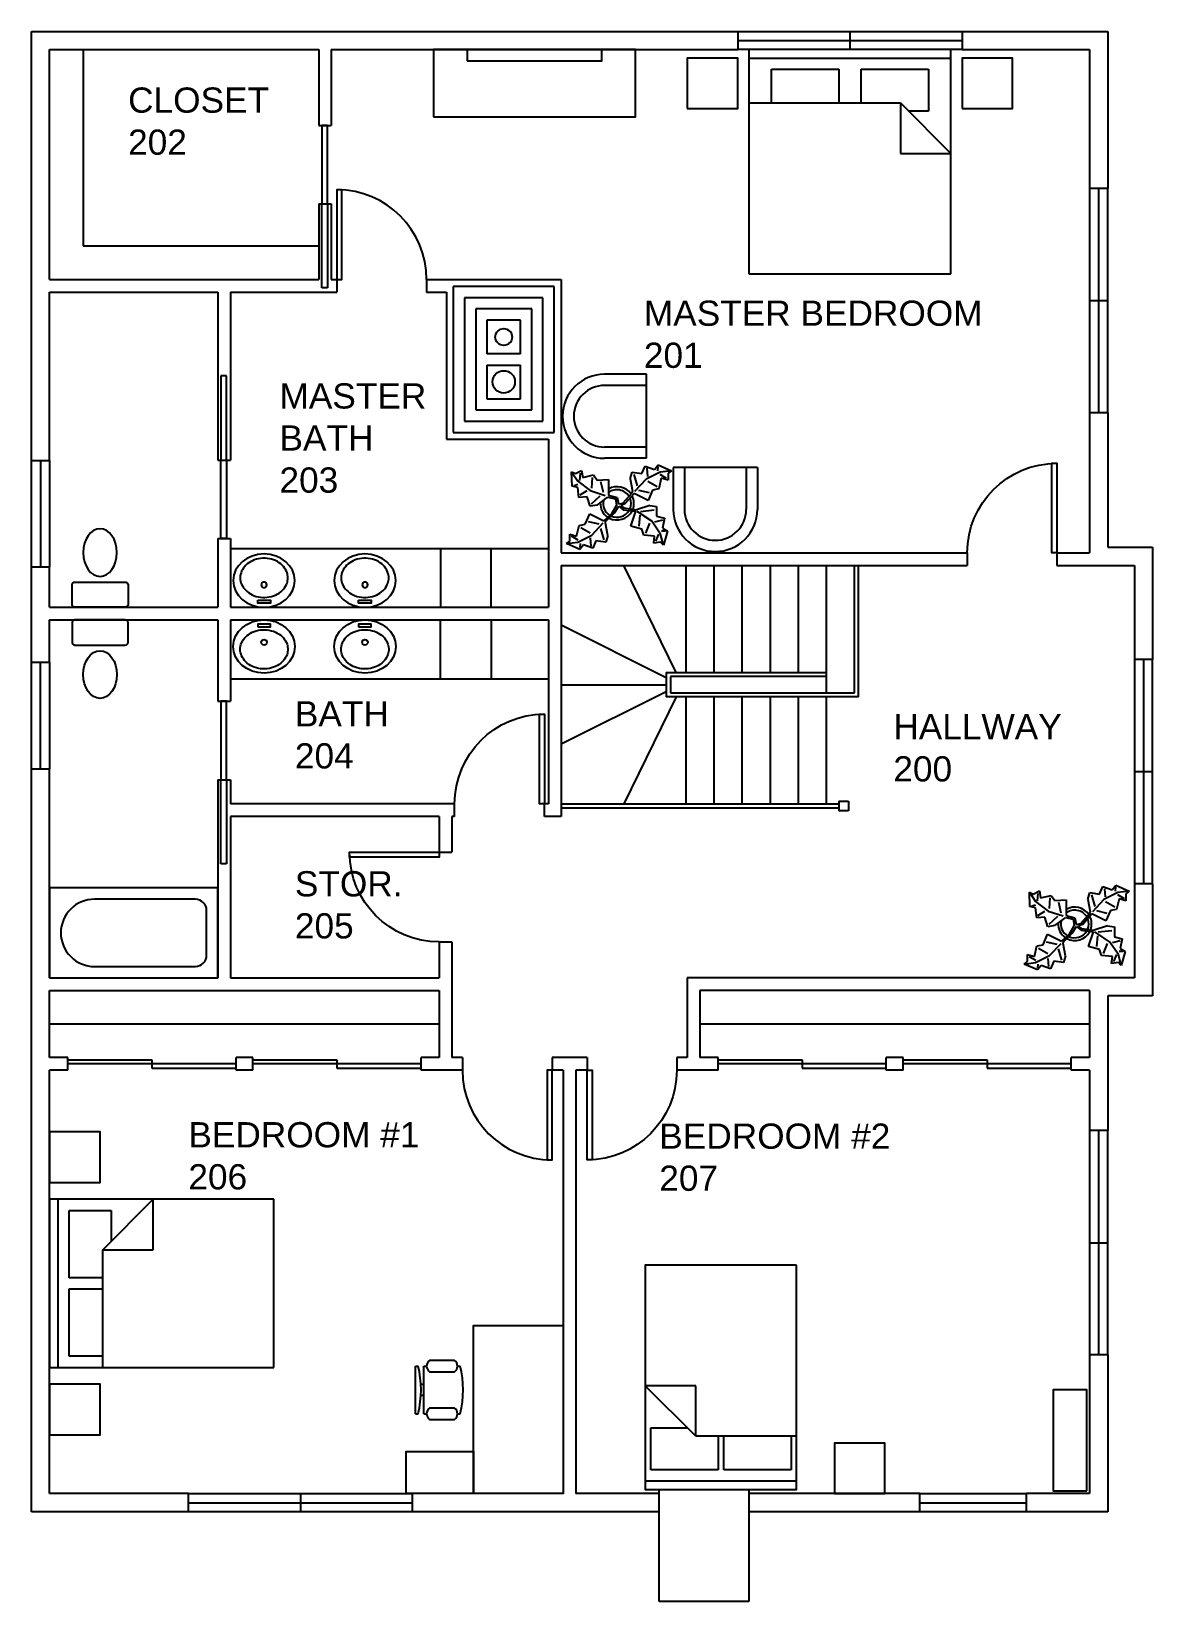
# Model space of a CAD drawing. Header units: inches. Extents: x 0 to 400, y -560 to 0.
import ezdxf

# ---------------------------------------------------------------- set-up
doc = ezdxf.new("R2010")
doc.units = ezdxf.units.IN
doc.header["$MEASUREMENT"] = 0
for name, color, linetype in [('a-flor-case-l', 2, 'Continuous'), ('a-flor-pfix', 3, 'Continuous'), ('flr-2', 150, 'Continuous'), ('flr-2-a-anno-text', 4, 'Continuous'), ('flr-2-a-door', 2, 'Continuous'), ('flr-2-a-glaz', 2, 'Continuous'), ('flr-2-a-glaz-sill', 1, 'Continuous'), ('flr-2-furn', 230, 'Continuous')]:
    doc.layers.add(name, color=color, linetype=linetype)
doc.styles.add('Roman', font='arial.ttf')

# ---------------------------------------------------------------- blocks, each defined once
blk = doc.blocks.new('door-36')
blk.add_lwpolyline([(0, 0), (2, 0), (2, 36), (0, 36)], close=True)
blk.add_arc((0, 0), 36, 0, 90)
blk = doc.blocks.new('pocket-28')
for p, q in [((-28, 1.375), (-28, 3.375)), ((-28, 3.375), (0, 3.375)), ((0, 1.375), (-28, 1.375)), ((30, 3.375), (0, 3.375)), ((0, 3.375), (0, 1.375)), ((0, 1.375), (30, 1.375)), ((0, 1.375), (0, 0)), ((30, 1.375), (30, 3.375))]:
    blk.add_line(p, q)
blk = doc.blocks.new('tub')
for p, q in [((52, 28), (16, 28)), ((56, 8), (56, 24)), ((16, 4), (52, 4))]:
    blk.add_line(p, q)
blk.add_lwpolyline([(0, 0), (60, 0), (60, 32), (0, 32)], close=True)
for centre, radius, start, end in [((16, 16), 12, 90, 270), ((52, 24), 4, 0, 90), ((52, 8), 4, 270, 0)]:
    blk.add_arc(centre, radius, start, end)
blk = doc.blocks.new('water-closet')
blk.add_lwpolyline([(-9, -9), (9, -9, 0.414214), (10, -8), (10, -1, 0.414214), (9, 0), (-9, 0, 0.414214), (-10, -1), (-10, -8, 0.414214)], format="xyb", close=True)
blk.add_ellipse((0, -19.5), major_axis=(0, 8.5), ratio=0.705882)
blk = doc.blocks.new('lav-2')
blk.add_lwpolyline([(-2.25, -2.5), (2.25, -2.5), (2.25, -1.5), (-2.25, -1.5)], close=True)
blk.add_circle((0, -8), 1)
blk.add_ellipse((0, -9.5), major_axis=(11, 0), ratio=0.863636)
blk.add_open_spline([(8.5, -10.5), (8.5, -9.88), (8.4, -9.25), (7.93, -7.88), (7.51, -7.13), (6.34, -5.78), (5.6, -5.18), (3.88, -4.22), (2.91, -3.87), (0.86, -3.48), (-0.22, -3.45), (-2.3, -3.71), (-3.31, -4), (-5.11, -4.85), (-5.91, -5.41), (-7.2, -6.7), (-7.69, -7.43), (-8.34, -8.94), (-8.5, -9.73), (-8.5, -11.3), (-8.33, -12.09), (-7.67, -13.6), (-7.18, -14.33), (-5.88, -15.61), (-5.08, -16.17), (-3.27, -17.02), (-2.26, -17.3), (-0.17, -17.55), (0.9, -17.51), (2.95, -17.12), (3.92, -16.76), (5.63, -15.8), (6.37, -15.19), (7.53, -13.84), (7.95, -13.09), (8.4, -11.73), (8.5, -11.11), (8.5, -10.5)], degree=3, knots=[0, 0, 0, 0, 0.283107, 0.283107, 0.640727, 0.640727, 0.998347, 0.998347, 1.355967, 1.355967, 1.713588, 1.713588, 2.071208, 2.071208, 2.428828, 2.428828, 2.786448, 2.786448, 3.144068, 3.144068, 3.501688, 3.501688, 3.859308, 3.859308, 4.216928, 4.216928, 4.574549, 4.574549, 4.932169, 4.932169, 5.289789, 5.289789, 5.647409, 5.647409, 6.005029, 6.005029, 6.283185, 6.283185, 6.283185, 6.283185])
blk = doc.blocks.new('bed-king')
for p, q in [((72, 80), (0, 80)), ((0, 80), (0, 0)), ((72, 0), (72, 80)), ((0, 77), (72, 77)), ((8, 61), (8, 73)), ((8, 73), (32, 73)), ((32, 73), (32, 61)), ((40, 61), (40, 73)), ((40, 73), (64, 73)), ((64, 73), (64, 58)), ((0, 61), (54, 61)), ((54, 61), (72, 43)), ((54, 61), (54, 43)), ((64, 58), (57, 58)), ((54, 43), (72, 43)), ((0, 0), (72, 0))]:
    blk.add_line(p, q)
blk = doc.blocks.new('night table')
blk.add_lwpolyline([(0, 0), (18, 0), (18, 18), (0, 18)], close=True)
blk = doc.blocks.new('chair-2')
for p, q in [((-15, 0), (-15, 15)), ((-11, 0), (-11, 15)), ((11, 0), (11, 15)), ((15, 0), (15, 15)), ((-15, 0), (15, 0))]:
    blk.add_line(p, q)
for radius in [15, 11]:
    blk.add_arc((0, 15), radius, 0, 180)
blk = doc.blocks.new('dresser-1')
for points in [[(0, 0), (72, 0), (72, 24), (0, 24)], [(12, 20), (60, 20), (60, 24), (12, 24)]]:
    blk.add_lwpolyline(points, close=True)
blk = doc.blocks.new('Plant - Rubber or Philodendron')
at = {"linetype": 'Continuous'}
for p, q in [((-16.2005, 11.4774), (-13.9899, 8.1064)), ((-16.2005, 11.4774), (-14.8639, 10.7964)), ((-16.0159, 6.3329), (-16.2005, 11.4774)), ((-14.8639, 10.7964), (-12.6195, 11.8975)), ((-12.6195, 11.8975), (-12.1909, 9.4345)), ((4.6914, 8.8812), (5.3859, 11.2828)), ((5.3859, 11.2828), (8.8871, 10.7908)), ((8.8871, 10.7908), (9.9809, 13.4933)), ((9.9809, 13.4933), (13.3837, 12.301)), ((15.3859, 11.3055), (10.3916, 8.7942)), ((10.5828, 12.6946), (10.8893, 9.7953)), ((13.3837, 12.301), (14.68, 13.9039)), ((14.5816, 13.2037), (14.3848, 11.8033)), ((14.68, 13.9039), (19.3848, 11.8146)), ((19.3848, 11.8146), (15.3859, 11.3055)), ((19.3848, 11.8146), (18.1868, 10.9119)), ((-14.0069, 5.8704), (-16.0159, 6.3329)), ((-15.3434, 6.5514), (-13.9984, 6.9884)), ((-13.5868, 2.2894), (-14.0069, 5.8704)), ((-13.9899, 8.1064), (-9.5434, 4.7185)), ((-13.3174, 8.325), (-13.0735, 11.0065)), ((-12.1909, 9.4345), (-8.3829, 10.3)), ((-8.8369, 9.409), (-9.0894, 5.6095)), ((-8.3829, 10.3), (-7.0549, 8.501)), ((-7.0549, 8.501), (-3.0284, 8.6941)), ((-4.8529, 4.012), (-5.7184, 7.82)), ((-3.0284, 8.6941), (-3.0709, 3.1041)), ((4.6914, 8.8812), (5.5014, 4.4831)), ((5.9878, 10.4842), (7.1971, 6.3869)), ((10.3916, 8.7942), (6.2847, 4.4028)), ((14.2977, 6.1031), (10.9934, 7.9956)), ((15.7909, 9.1065), (14.8995, 5.3044)), ((15.2875, 10.6053), (17.5907, 9.2105)), ((18.1925, 8.4119), (15.7909, 9.1065)), ((18.1868, 10.9119), (18.1925, 8.4119)), ((-10.6784, 2.491), (-13.5868, 2.2894)), ((-13.1329, 3.1804), (-10.6614, 4.727)), ((-9.5858, -0.8715), (-10.6784, 2.491)), ((-9.5434, 4.7185), (-4.1917, 2.9888)), ((-9.1318, 0.0195), (-5.9793, 2.9025)), ((-7.1228, -0.443), (-3.5248, 2.2131)), ((-3.5248, 2.2131), (-3.3011, 2.4355)), ((-3.3011, 2.4355), (-0.5306, 1.7947)), ((-3.0709, 3.1041), (0.0797, 2.3163)), ((-0.5306, 1.7947), (-0.2255, -0.5527)), ((-0.5306, 1.7947), (-0.5306, 1.7947)), ((0.0797, 2.3163), (0.4866, -0.031)), ((0.4866, -0.031), (2.1141, 0.2298)), ((2.1141, 0.2298), (5.4346, 3.9146)), ((6.1032, 3.6844), (2.8262, -0.031)), ((5.4346, 3.9146), (5.5014, 4.4831)), ((11.1089, 1.1958), (6.1032, 3.6844)), ((7.7005, 4.8881), (11.5025, 3.9967)), ((12.7005, 4.8994), (11.1089, 1.1958)), ((14.8995, 5.3044), (12.7005, 4.8994)), ((-11.3237, -7.2629), (-9.7321, -3.5593)), ((-9.7321, -3.5593), (-4.7264, -6.0479)), ((-7.1228, -0.443), (-9.5858, -0.8715)), ((-2.019, -3.6148), (-4.7264, -6.0479)), ((-4.0579, -6.2781), (-0.9375, -3.1608)), ((-2.019, -3.6148), (-0.2255, -0.5527)), ((-0.9375, -3.1608), (0.5883, -0.8135)), ((0.5883, -0.8135), (2.2447, -2.0916)), ((2.8262, -0.031), (1.3003, -0.5527)), ((1.3003, -0.5527), (2.4193, -1.4655)), ((2.2447, -2.0916), (6.7108, -2.6626)), ((2.4193, -1.4655), (6.895, -2.1175)), ((4.943, -7.9659), (6.7108, -2.6626)), ((11.6605, -0.5413), (6.895, -2.1175)), ((12.3677, -6.1981), (7.219, -2.6772)), ((8.125, -4.0768), (7.7715, -7.9659)), ((8.3544, -2.7453), (13.1973, -2.1704)), ((11.6605, -0.5413), (14.1354, -0.8948)), ((14.1354, -0.8948), (14.1354, -4.4304)), ((14.1354, -4.4304), (16.9638, -5.1375)), ((16.9638, -5.1375), (16.2567, -8.673)), ((-16.8157, -10.7754), (-14.4141, -11.4699)), ((-16.8101, -13.2754), (-16.8157, -10.7754)), ((-14.4141, -11.4699), (-13.5228, -7.6679)), ((-14.0091, -13.669), (-9.0148, -11.1577)), ((-13.5228, -7.6679), (-11.3237, -7.2629)), ((-12.921, -8.4665), (-9.6166, -10.359)), ((-6.3237, -7.2516), (-10.1257, -6.3602)), ((-9.0148, -11.1577), (-4.9047, -6.8122)), ((-4.611, -12.8477), (-5.8203, -8.7504)), ((-4.1246, -6.8466), (-4.0579, -6.2781)), ((-3.3146, -11.2447), (-4.1246, -6.8466)), ((8.8321, -9.0266), (4.943, -7.9659)), ((9.5392, -11.1479), (8.8321, -9.0266)), ((13.4283, -11.5015), (9.5392, -11.1479)), ((10.2463, -10.4408), (11.6605, -6.9053)), ((15.5496, -10.7943), (12.3677, -6.1981)), ((16.2567, -5.8446), (13.4283, -6.5517)), ((14.8425, -10.7943), (13.7819, -13.2692)), ((16.6103, -14.6834), (15.5496, -10.7943)), ((17.3174, -9.7337), (15.9032, -9.7337)), ((16.2567, -8.673), (18.0245, -9.7337)), ((18.0245, -9.7337), (16.6103, -14.6834)), ((-18.008, -14.1781), (-16.8101, -13.2754)), ((-18.008, -14.1781), (-14.0091, -13.669)), ((-13.3032, -16.2674), (-18.008, -14.1781)), ((-13.9107, -12.9688), (-16.2139, -11.574)), ((-12.0069, -14.6645), (-13.3032, -16.2674)), ((-13.2048, -15.5672), (-13.008, -14.1668)), ((-8.6042, -15.8568), (-12.0069, -14.6645)), ((-9.206, -15.0581), (-9.5126, -12.1588)), ((-7.5103, -13.1543), (-8.6042, -15.8568)), ((-4.0092, -13.6463), (-7.5103, -13.1543)), ((-3.3146, -11.2447), (-4.0092, -13.6463)), ((13.0748, -13.9763), (13.4283, -11.5015)), ((15.5496, -13.6228), (13.0748, -13.9763)), ((16.6103, -14.6834), (15.5496, -13.6228))]:
    blk.add_line(p, q, dxfattribs=at)
for centre, radius, start, end in [((0, 0), 6.1275, 34.37569, 120.1028), ((0.0308, 0.1664), 6, 178.6147, 235.1169), ((0.0308, 0.1664), 5, 168.1647, 238.6725), ((-0.0601, -0.2075), 5.2461, 33.82192, 124.9414), ((-0.2664, 0.1682), 5.2775, 338.4094, 20.03007), ((-0.098, 0.1364), 6.1288, 341.2017, 26.09184), ((-0.0234, 0.3825), 6.1492, 242.5812, 331.2714), ((-0.1102, 0.4886), 5.2883, 247.3711, 327.472)]:
    blk.add_arc(centre, radius, start, end, dxfattribs=at)
blk = doc.blocks.new('bed-double')
for p, q in [((0, 77), (54, 77)), ((2, 61), (2, 73)), ((2, 73), (26, 73)), ((26, 73), (26, 61)), ((28, 61), (28, 73)), ((28, 73), (52, 73)), ((52, 73), (52, 58)), ((0, 61), (36, 61)), ((36, 61), (54, 43)), ((36, 61), (36, 43)), ((52, 58), (39, 58)), ((36, 43), (54, 43))]:
    blk.add_line(p, q)
blk.add_lwpolyline([(0, 0), (54, 0), (54, 80), (0, 80)], close=True)
blk = doc.blocks.new('bed-queen')
for p, q in [((60, 80), (0, 80)), ((0, 80), (0, 0)), ((60, 0), (60, 80)), ((0, 77), (60, 77)), ((4, 61), (4, 73)), ((4, 73), (28, 73)), ((28, 73), (28, 61)), ((32, 61), (32, 73)), ((32, 73), (56, 73)), ((56, 73), (56, 58)), ((0, 61), (42, 61)), ((42, 61), (60, 43)), ((42, 61), (42, 43)), ((56, 58), (45, 58)), ((42, 43), (60, 43)), ((0, 0), (60, 0))]:
    blk.add_line(p, q)
blk = doc.blocks.new('Chair - Desk')
at = {"linetype": 'Continuous'}
for p, q in [((-8.5, 0), (-8.5, -1)), ((-8.5, 0), (8.5, 0)), ((8.5, 0), (8.5, -1)), ((-10.5, -5), (-10.5, -14)), ((-8.5, -3), (-8.5, -4)), ((-8.5, -3), (8.5, -3)), ((-6.5, -14), (-6.5, -5)), ((-2, -3), (-2, -1.9355)), ((2, -1.9576), (2, -3)), ((6.5, -5), (6.5, -14)), ((8.5, -3), (8.5, -4)), ((10.5, -14), (10.5, -5)), ((-8.5, -15), (-8.5, -16)), ((8.5, -15), (8.5, -16))]:
    blk.add_line(p, q, dxfattribs=at)
for centre, radius, start, end in [((-8.5, -6.5), 2.5, 36.8699, 143.1301), ((0, 34.625), 36.625, 256.5803, 283.4197), ((8.5, -6.5), 2.5, 36.8699, 143.1301), ((-8.5, -12.5), 2.5, 216.8699, 323.1301), ((0, 19.625), 36.625, 256.5803, 283.4197), ((8.5, -12.5), 2.5, 216.8699, 323.1301)]:
    blk.add_arc(centre, radius, start, end, dxfattribs=at)
blk = doc.blocks.new('desk-2')
for points in [[(0, 24), (60, 24), (60, 56), (0, 56)], [(0, 0), (15, 0), (15, 24), (0, 24)]]:
    blk.add_lwpolyline(points, close=True)
blk = doc.blocks.new('bookcase')
blk.add_lwpolyline([(0, 0), (36, 0), (36, 12), (0, 12)], close=True)

msp = doc.modelspace()

# ---------------------------------------------------------------- linework, layer by layer
at = {"layer": 'a-flor-case-l'}
for p, q in [((71, -184.375), (184.5, -184.375)), ((146, -184.375), (146, -205.375)), ((164, -205.375), (164, -184.375)), ((146, -230.875), (146, -209.875)), ((164, -209.875), (164, -230.875)), ((71, -230.875), (184.5, -230.875))]:
    msp.add_line(p, q, dxfattribs=at)
at = {"layer": 'flr-2'}
for p, q in [((0, 0), (252, 0)), ((0, -153), (0, 0)), ((252, 0), (252, -6.5)), ((332, 0), (332, -6.5)), ((332, 0), (384, 0)), ((384, 0), (384, -56)), ((6.5, -6.5), (102.5, -6.5)), ((6.5, -88.5), (6.5, -6.5)), ((102.5, -6.5), (102.5, -33.5)), ((107, -6.5), (107, -33.5)), ((107, -6.5), (252, -6.5)), ((332, -6.5), (377.5, -6.5)), ((377.5, -6.5), (377.5, -56)), ((102.5, -33.5), (107, -33.5)), ((384, -56), (377.5, -56)), ((102.5, -61.5), (107, -61.5)), ((102.5, -61.5), (102.5, -88.5)), ((107, -61.5), (107, -88.5)), ((6.5, -88.5), (102.5, -88.5)), ((107, -88.5), (109, -88.5)), ((109, -88.5), (109, -93)), ((141, -88.5), (141, -93)), ((141, -88.5), (189, -88.5)), ((189, -88.5), (189, -186)), ((6.5, -93), (66.5, -93)), ((6.5, -153), (6.5, -93)), ((66.5, -93), (66.5, -152.875)), ((71, -93), (71, -152.875)), ((71, -93), (109, -93)), ((141, -93), (148.125, -93)), ((148.125, -93), (148.125, -145.375)), ((186.5, -91), (150.5, -91)), ((150.5, -91), (150.5, -143)), ((154.5, -95), (154.5, -139)), ((182.5, -95), (154.5, -95)), ((182.5, -139), (182.5, -95)), ((186.5, -143), (186.5, -91)), ((158.5, -99), (158.5, -135)), ((178.5, -99), (158.5, -99)), ((178.5, -135), (178.5, -99)), ((162.5, -103), (162.5, -115)), ((174.5, -103), (162.5, -103)), ((174.5, -115), (174.5, -103)), ((174.5, -115), (162.5, -115)), ((162.5, -119), (174.5, -119)), ((162.5, -119), (162.5, -131)), ((174.5, -131), (174.5, -119)), ((162.5, -131), (174.5, -131)), ((154.5, -139), (182.5, -139)), ((158.5, -135), (178.5, -135)), ((384, -136), (377.5, -136)), ((377.5, -136), (377.5, -186)), ((384, -136), (384, -184)), ((148.125, -145.375), (184.5, -145.375)), ((150.5, -143), (186.5, -143)), ((184.5, -145.375), (184.5, -205.375)), ((0, -153), (6.5, -153)), ((66.5, -152.875), (71, -152.875)), ((66.5, -180.875), (71, -180.875)), ((66.5, -180.875), (66.5, -205.375)), ((71, -180.875), (71, -205.375)), ((384, -184), (400, -184)), ((400, -184), (400, -224)), ((189, -186), (333.875, -186)), ((333.875, -186), (333.875, -190.5)), ((365.875, -186), (365.875, -190.5)), ((365.875, -186), (377.5, -186)), ((0, -191), (6.5, -191)), ((0, -225), (0, -191)), ((6.5, -205.375), (6.5, -191)), ((189, -190.5), (333.875, -190.5)), ((189, -190.5), (189, -275.5)), ((230, -228.625), (211.312, -190.5)), ((233.625, -228.625), (233.625, -190.5)), ((243.625, -228.625), (243.625, -190.5)), ((253.625, -228.625), (253.625, -190.5)), ((263.625, -228.625), (263.625, -190.5)), ((273.625, -228.625), (273.625, -190.5)), ((283.625, -235.875), (283.625, -190.5)), ((293.625, -235.875), (293.625, -190.5)), ((295.125, -237.375), (295.125, -190.5)), ((365.875, -190.5), (393.5, -190.5)), ((393.5, -190.5), (393.5, -224)), ((6.5, -205.375), (66.5, -205.375)), ((71, -205.375), (184.5, -205.375)), ((6.5, -209.875), (66.5, -209.875)), ((6.5, -225), (6.5, -209.875)), ((66.5, -209.875), (66.5, -238.875)), ((71, -209.875), (184.5, -209.875)), ((71, -209.875), (71, -238.875)), ((184.5, -209.875), (184.5, -275.5)), ((226.5, -230.5), (189, -211.75)), ((400, -224), (393.5, -224)), ((0, -225), (6.5, -225)), ((226.5, -228.625), (226.5, -237.375)), ((226.5, -228.625), (283.625, -228.625)), ((189, -233), (226.5, -233)), ((189, -233), (189, -280)), ((228, -230.125), (228, -235.875)), ((283.625, -230.125), (228, -230.125)), ((66.5, -238.875), (71, -238.875)), ((226.5, -235.5), (189, -254.25)), ((230, -237.375), (211.312, -275.5)), ((295.125, -237.375), (226.5, -237.375)), ((228, -235.875), (293.625, -235.875)), ((233.625, -275.5), (233.625, -237.375)), ((243.625, -275.5), (243.625, -237.375)), ((253.625, -275.5), (253.625, -237.375)), ((263.625, -275.5), (263.625, -237.375)), ((273.625, -275.5), (273.625, -237.375)), ((283.625, -275.5), (283.625, -237.375)), ((0, -528), (0, -263)), ((0, -263), (6.5, -263)), ((6.5, -337.5), (6.5, -263)), ((66.5, -266.875), (71, -266.875)), ((66.5, -266.875), (66.5, -337.5)), ((71, -266.875), (71, -275.5)), ((151, -275.5), (71, -275.5)), ((145.5, -280), (71, -280)), ((71, -280), (71, -337.5)), ((145.5, -280), (145.5, -292.75)), ((150, -280), (150, -292.75)), ((151, -280), (150, -280)), ((151, -280), (151, -275.5)), ((184.5, -275.5), (183, -275.5)), ((183, -280), (183, -275.5)), ((189, -280), (183, -280)), ((189, -275.5), (288, -275.5)), ((189, -275.5), (233.625, -275.5)), ((288, -277), (189, -277)), ((288, -274.5), (288, -278)), ((288, -274.5), (291.5, -274.5)), ((291.5, -278), (288, -278)), ((291.5, -274.5), (291.5, -278)), ((145.5, -292.75), (150, -292.75)), ((400, -304), (393.5, -304)), ((393.5, -304), (393.5, -337.5)), ((400, -304), (400, -344)), ((145.5, -324.75), (150, -324.75)), ((145.5, -324.75), (145.5, -337.5)), ((150, -324.75), (150, -366)), ((6.5, -337.5), (66.5, -337.5)), ((71, -337.5), (145.5, -337.5)), ((393.5, -337.5), (234, -337.5)), ((234, -337.5), (234, -366)), ((6.5, -342), (145.5, -342)), ((6.5, -366), (6.5, -342)), ((145.5, -342), (145.5, -366)), ((238.5, -342), (238.5, -366)), ((377.5, -342), (238.5, -342)), ((377.5, -342), (377.5, -366)), ((377.5, -342), (377.5, -366)), ((400, -344), (384, -344)), ((384, -344), (384, -392)), ((13, -366), (6.5, -366)), ((13, -370.5), (13, -366)), ((73, -370.5), (73, -366)), ((79, -366), (73, -366)), ((79, -370.5), (79, -366)), ((145.5, -366), (139, -366)), ((139, -370.5), (139, -366)), ((153.75, -366), (150, -366)), ((153.75, -366), (153.75, -370.5)), ((185.75, -366), (185.75, -370.5)), ((198.25, -366), (185.75, -366)), ((198.25, -366), (198.25, -370.5)), ((234, -366), (230.25, -366)), ((230.25, -366), (230.25, -370.5)), ((245, -366), (238.5, -366)), ((245, -370.5), (245, -366)), ((305, -370.5), (305, -366)), ((311, -366), (305, -366)), ((311, -370.5), (311, -366)), ((377.5, -366), (371, -366)), ((371, -370.5), (371, -366)), ((6.5, -521.5), (6.5, -370.5)), ((13, -370.5), (6.5, -370.5)), ((79, -370.5), (73, -370.5)), ((153.75, -370.5), (139, -370.5)), ((189.75, -370.5), (185.75, -370.5)), ((189.75, -370.5), (189.75, -521.5)), ((194.25, -370.5), (194.25, -521.5)), ((198.25, -370.5), (194.25, -370.5)), ((245, -370.5), (230.25, -370.5)), ((311, -370.5), (305, -370.5)), ((377.5, -370.5), (371, -370.5)), ((377.5, -370.5), (377.5, -392)), ((384, -392), (377.5, -392)), ((384, -472), (377.5, -472)), ((377.5, -472), (377.5, -521.5)), ((384, -472), (384, -528)), ((224, -560), (224, -520)), ((224, -520), (256, -520)), ((256, -520), (256, -560)), ((56, -521.5), (6.5, -521.5)), ((56, -528), (56, -521.5)), ((189.75, -521.5), (136, -521.5)), ((136, -528), (136, -521.5)), ((224, -521.5), (194.25, -521.5)), ((317, -521.5), (256, -521.5)), ((317, -528), (317, -521.5)), ((377.5, -521.5), (355, -521.5)), ((355, -528), (355, -521.5)), ((56, -528), (0, -528)), ((224, -528), (136, -528)), ((317, -528), (256, -528)), ((384, -528), (355, -528)), ((256, -560), (224, -560))]:
    msp.add_line(p, q, dxfattribs=at)
for centre, radius in [((168.5, -109), 3), ((168.5, -125), 4)]:
    msp.add_circle(centre, radius, dxfattribs=at)
at = {"layer": 'flr-2-a-door'}
for p, q in [((13, -368.25), (13, -366.75)), ((13, -366.75), (43, -366.75)), ((73, -368.25), (13, -368.25)), ((43, -366.75), (43, -369.75)), ((73, -369.75), (73, -368.25)), ((79, -368.25), (79, -366.75)), ((79, -366.75), (109, -366.75)), ((139, -368.25), (79, -368.25)), ((109, -366.75), (109, -369.75)), ((139, -369.75), (139, -368.25)), ((245, -368.25), (245, -366.75)), ((245, -366.75), (275, -366.75)), ((305, -368.25), (245, -368.25)), ((275, -366.75), (275, -369.75)), ((305, -369.75), (305, -368.25)), ((311, -368.25), (311, -366.75)), ((311, -366.75), (341, -366.75)), ((371, -368.25), (311, -368.25)), ((341, -366.75), (341, -369.75)), ((371, -369.75), (371, -368.25)), ((43, -369.75), (73, -369.75)), ((109, -369.75), (139, -369.75)), ((275, -369.75), (305, -369.75)), ((341, -369.75), (371, -369.75))]:
    msp.add_line(p, q, dxfattribs=at)
at = {"layer": 'flr-2-a-glaz'}
for p, q in [((292, 0), (292, -6.5)), ((252, -3.25), (332, -3.25)), ((380.75, -56), (380.75, -136)), ((377.5, -96), (384, -96)), ((3.25, -153), (3.25, -191)), ((396.75, -224), (396.75, -304)), ((3.25, -263), (3.25, -225)), ((393.5, -264), (400, -264)), ((380.75, -392), (380.75, -472)), ((377.5, -432), (384, -432)), ((56, -524.75), (136, -524.75)), ((96, -521.5), (96, -528)), ((317, -524.75), (355, -524.75))]:
    msp.add_line(p, q, dxfattribs=at)
at = {"layer": 'flr-2-a-glaz-sill'}
for p, q in [((252, 0), (332, 0)), ((332, -6.5), (252, -6.5)), ((377.5, -56), (377.5, -136)), ((384, -136), (384, -56)), ((0, -191), (0, -153)), ((6.5, -153), (6.5, -191)), ((393.5, -224), (393.5, -304)), ((400, -304), (400, -224)), ((0, -263), (0, -225)), ((6.5, -225), (6.5, -263)), ((377.5, -392), (377.5, -472)), ((384, -472), (384, -392)), ((56, -521.5), (136, -521.5)), ((317, -521.5), (355, -521.5)), ((136, -528), (56, -528)), ((355, -528), (317, -528))]:
    msp.add_line(p, q, dxfattribs=at)
at = {"layer": 'flr-2-furn'}
for p, q in [((18.5, -6.5), (18.5, -76.5)), ((18.5, -76.5), (102.5, -76.5)), ((6.5, -354), (145.5, -354)), ((238.5, -354), (377.5, -354))]:
    msp.add_line(p, q, dxfattribs=at)

# ---------------------------------------------------------------- block references
at = {"layer": 'a-flor-case-l', "xscale": -1, "rotation": 180}
for p in [(83, -205.375), (119, -205.375)]:
    msp.add_blockref('lav-2', p, dxfattribs=at)
at = {"layer": 'a-flor-case-l'}
for p in [(83, -209.875), (119, -209.875)]:
    msp.add_blockref('lav-2', p, dxfattribs=at)
at = {"layer": 'a-flor-pfix', "xscale": -1, "rotation": 180}
msp.add_blockref('water-closet', (24.5, -205.375), dxfattribs=at)
at = {"layer": 'a-flor-pfix'}
for name, p in [('water-closet', (24.5, -209.875)), ('tub', (6.5, -337.5))]:
    msp.add_blockref(name, p, dxfattribs=at)
at = {"layer": 'flr-2-a-door', "xscale": -1, "rotation": 89.99999999999977}
for p in [(107, -61.5), (71, -266.875)]:
    msp.add_blockref('pocket-28', p, dxfattribs=at)
at = {"layer": 'flr-2-a-door', "yscale": 0.8888888888888888, "zscale": 0.8888888888888888}
for p, xscale in [((109, -88.5), 0.8888888888888888), ((365.875, -186), -0.8888888888888888), ((183, -275.5), -0.8888888888888888)]:
    msp.add_blockref('door-36', p, dxfattribs=dict(at, xscale=xscale))
at = {"layer": 'flr-2-a-door', "rotation": 90}
msp.add_blockref('pocket-28', (71, -152.875), dxfattribs=at)
at = {"layer": 'flr-2-a-door', "yscale": 0.8888888888888888, "zscale": 0.8888888888888888}
for p, xscale, rotation in [((145.5, -292.75), -0.8888888888888888, 90), ((185.75, -370.5), 0.8888888888888888, 180), ((198.25, -370.5), -0.8888888888888888, 180)]:
    msp.add_blockref('door-36', p, dxfattribs=dict(at, xscale=xscale, rotation=rotation))
at = {"layer": 'flr-2-furn'}
for name, p in [('dresser-1', (143.5, -30.5)), ('night table', (234, -27.5)), ('bed-king', (256, -86.5)), ('night table', (332, -27.5)), ('Plant - Rubber or Philodendron', (208.928, -168.501)), ('Plant - Rubber or Philodendron', (372.226, -318.447)), ('night table', (6.5, -410.5)), ('night table', (6.5, -500.5)), ('night table', (286.5, -521.5))]:
    msp.add_blockref(name, p, dxfattribs=at)
for name, p, rotation in [('chair-2', (219.5, -137.25), 90), ('chair-2', (244, -155.5), 180), ('bed-queen', (86.5, -476.5), 90), ('bed-double', (273, -440), 180), ('Chair - Desk', (137, -484.5), 90), ('bookcase', (376.5, -520.5), 90)]:
    msp.add_blockref(name, p, dxfattribs=dict(at, rotation=rotation))
at = {"layer": 'flr-2-furn', "xscale": -1, "rotation": 270}
msp.add_blockref('desk-2', (133.75, -521.5), dxfattribs=at)

# ---------------------------------------------------------------- texts
at = {"layer": 'flr-2-a-anno-text', "char_height": 9, "attachment_point": 1, "style": 'Roman'}
for s, width, insert in [('CLOSET\\P202', 140.09722, (34.5, -20)), ('MASTER BEDROOM\\P201', 140.09722, (218.5, -96)), ('MASTER \\PBATH\\P203', 111, (88.5, -125.5)), ('BATH\\P204', 62.5, (94, -238.875)), ('HALLWAY\\P200', 140.09722, (307.5, -243.5)), ('STOR.\\P205', 51.5, (94, -299.5)), ('BEDROOM #1\\P206', 126.5, (56, -389)), ('BEDROOM #2\\P207', 127, (224, -389.498))]:
    msp.add_mtext_dynamic_manual_height_columns(s, width=width, gutter_width=2.5, heights=[0], dxfattribs=dict(at, insert=insert))

doc.saveas('drawing.dxf')
